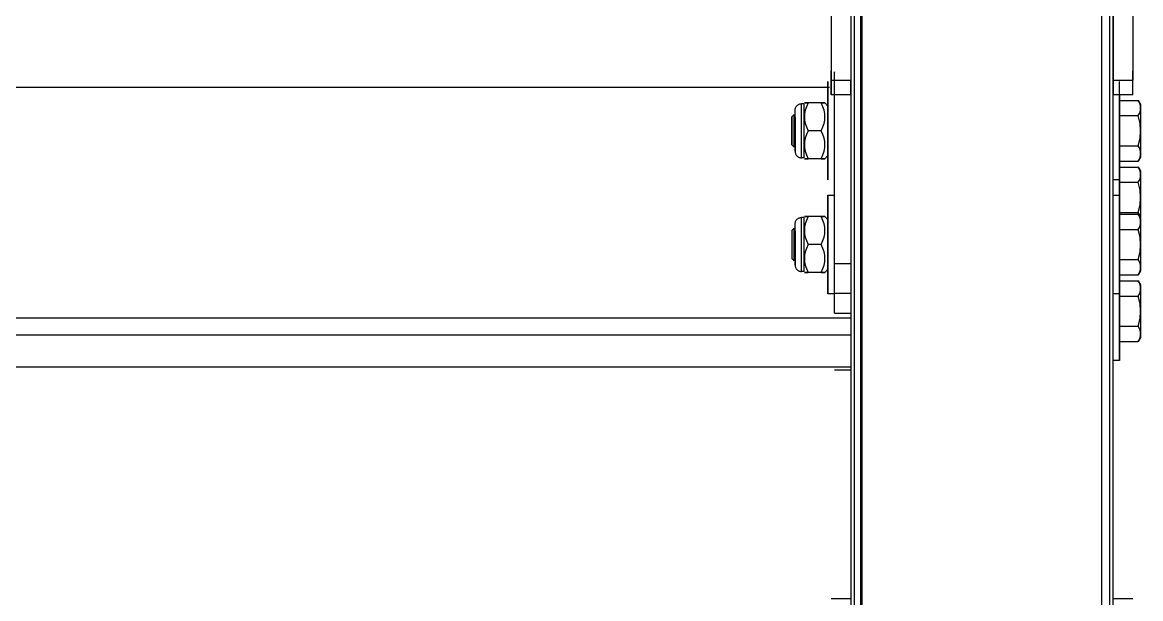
# Model space of a CAD drawing. Header units: millimetres. Extents: x 3109 to 13995, y 24552 to 39949.
# Drawn here: x 12884.9 to 13226, y 35440.7 to 35616.3 of the extents above; entities that cross this region are included whole.
import ezdxf

# ---------------------------------------------------------------- set-up
doc = ezdxf.new("R2010")
doc.units = ezdxf.units.MM
doc.header["$LTSCALE"] = 3
doc.layers.add('DomyÅ›lny', color=7, linetype='Continuous')

msp = doc.modelspace()

# ---------------------------------------------------------------- linework, layer by layer
at = {"layer": 'DomyÅ›lny'}
for p, q in [((13131.57, 35768.75), (13131.57, 35598.69)), ((13137.57, 35768.75), (13137.57, 35598.69)), ((13217.57, 35768.75), (13217.57, 35598.69)), ((13223.57, 35768.75), (13223.57, 35598.69)), ((13141.07, 33353.53), (13141.07, 35693.12)), ((13214.07, 35693.12), (13214.07, 33353.53)), ((13137.57, 35692.61), (13137.57, 33353.53)), ((13138.59, 35692.97), (13138.59, 33353.53)), ((13140.57, 35692.61), (13140.57, 33353.53)), ((13216.54, 33353.53), (13216.54, 35692.97)), ((13217.57, 33353.53), (13217.57, 35692.61)), ((13131.57, 35594.24), (13131.57, 35601.56)), ((13223.57, 35594.24), (13223.57, 35601.56)), ((13131.57, 35598.69), (13137.57, 35598.69)), ((13217.57, 35598.69), (13223.57, 35598.69)), ((13131.06, 35596.53), (12132.31, 35596.53)), ((13137.57, 35594.21), (13131.57, 35594.21)), ((13132.57, 35542.87), (13132.57, 35594.36)), ((13223.57, 35594.21), (13217.57, 35594.21)), ((13123.21, 35591.55), (13122.57, 35591.55)), ((13128.57, 35591.8), (13124.57, 35591.8)), ((13129.7, 35591.8), (13130.57, 35590.8)), ((13219.57, 35592.54), (13225.25, 35592.54)), ((13225.25, 35592.54), (13225.97, 35591.3)), ((13119.57, 35587.55), (13120.32, 35588.3)), ((13219.57, 35587.92), (13225.25, 35587.92)), ((13128.57, 35583.3), (13124.57, 35583.3)), ((13120.32, 35578.3), (13119.57, 35579.05)), ((13219.57, 35578.68), (13225.25, 35578.68)), ((13123.21, 35575.05), (13122.57, 35575.05)), ((13128.57, 35574.8), (13124.57, 35574.8)), ((13130.57, 35575.8), (13129.7, 35574.8)), ((13219.57, 35574.06), (13225.25, 35574.06)), ((13225.97, 35575.3), (13225.25, 35574.06)), ((13219.57, 35572.22), (13225.25, 35572.22)), ((13225.25, 35572.22), (13225.97, 35570.98)), ((13219.57, 35568.3), (13217.57, 35568.3)), ((13219.57, 35567.6), (13225.25, 35567.6)), ((13130.57, 35563.64), (13132.57, 35563.64)), ((13217.57, 35563.64), (13219.57, 35563.64)), ((13123.21, 35556.89), (13122.57, 35556.89)), ((13128.57, 35557.14), (13124.57, 35557.14)), ((13129.7, 35557.14), (13130.57, 35556.14)), ((13219.57, 35558.36), (13225.25, 35558.36)), ((13219.57, 35557.88), (13225.25, 35557.88)), ((13225.25, 35557.88), (13225.97, 35556.64)), ((13119.57, 35552.89), (13120.32, 35553.64)), ((13219.57, 35553.26), (13225.25, 35553.26)), ((13128.57, 35548.64), (13124.57, 35548.64)), ((13120.32, 35543.64), (13119.57, 35544.39)), ((13219.57, 35544.02), (13225.25, 35544.02)), ((13123.21, 35540.39), (13122.57, 35540.39)), ((13128.57, 35540.14), (13124.57, 35540.14)), ((13130.57, 35541.14), (13129.7, 35540.14)), ((13132.57, 35542.87), (13137.57, 35542.87)), ((13225.97, 35540.64), (13225.25, 35539.4)), ((13219.57, 35539.4), (13225.25, 35539.4)), ((13219.57, 35537.56), (13225.25, 35537.56)), ((13225.25, 35537.56), (13225.97, 35536.32)), ((13132.57, 35533.64), (13130.57, 35533.64)), ((13132.57, 35527.71), (13132.57, 35533.83)), ((13132.57, 35533.83), (13137.57, 35533.83)), ((13219.57, 35533.64), (13217.57, 35533.64)), ((13219.57, 35532.94), (13225.25, 35532.94)), ((13137.57, 35526.22), (8798.57, 35526.22)), ((13132.57, 35527.71), (13137.57, 35527.71)), ((13219.57, 35523.7), (13225.25, 35523.7)), ((8798.57, 35521.14), (13137.57, 35521.14)), ((13225.97, 35520.32), (13225.25, 35519.08)), ((13219.57, 35519.08), (13225.25, 35519.08)), ((13219.57, 35513.32), (13217.57, 35513.32)), ((13137.57, 35511.26), (8798.57, 35511.26)), ((13132.57, 35510.45), (13137.57, 35510.45)), ((13137.57, 35510.37), (13132.57, 35510.37)), ((13131.57, 35440.71), (13137.57, 35440.71)), ((13217.57, 35440.71), (13223.57, 35440.71))]:
    msp.add_line(p, q, dxfattribs=at)
for points in [[(13132.57, 35594.36, 0), (13132.57, 35599.64, 0), (13132.57, 35601.02, 0), (13132.57, 35601.24, 0), (13132.57, 35601.25, 0), (13132.57, 35601.25, 0), (13132.57, 35601.25, 0), (13132.57, 35601.25, 0), (13132.57, 35601.25, 0), (13132.57, 35601.25, 0), (13132.57, 35601.25, 0), (13132.57, 35601.25, 0), (13132.57, 35601.25, 0), (13132.57, 35601.25, 0), (13132.57, 35601.25, 0), (13132.57, 35601.25, 0), (13132.57, 35601.25, 0), (13132.57, 35601.25, 0), (13132.57, 35601.25, 0), (13132.57, 35601.25, 0), (13132.57, 35601.25, 0), (13132.57, 35601.24, 0), (13132.57, 35601.23, 0), (13132.57, 35601.17, 0)], [(13131.57, 35598.69, 0), (13131.57, 35595.33, 0), (13131.57, 35594.4, 0), (13131.57, 35594.23, 0), (13131.57, 35594.21, 0), (13131.57, 35594.21, 0), (13131.57, 35594.21, 0), (13131.57, 35594.21, 0), (13131.57, 35594.21, 0), (13131.57, 35594.21, 0), (13131.57, 35594.21, 0), (13131.57, 35594.21, 0), (13131.57, 35594.21, 0), (13131.57, 35594.21, 0), (13131.57, 35594.21, 0), (13131.57, 35594.21, 0), (13131.57, 35594.21, 0), (13131.57, 35594.21, 0), (13131.57, 35594.21, 0), (13131.57, 35594.21, 0), (13131.57, 35594.21, 0), (13131.57, 35594.21, 0), (13131.57, 35594.21, 0), (13131.57, 35594.21, 0), (13131.57, 35594.22, 0), (13131.57, 35594.24, 0)], [(13137.57, 35594.24, 0), (13137.57, 35594.21, 0), (13137.57, 35594.21, 0), (13137.57, 35594.21, 0), (13137.57, 35594.21, 0), (13137.57, 35594.21, 0), (13137.57, 35594.21, 0), (13137.57, 35594.21, 0), (13137.57, 35594.21, 0), (13137.57, 35594.21, 0), (13137.57, 35594.21, 0), (13137.57, 35594.21, 0), (13137.57, 35594.21, 0), (13137.57, 35594.21, 0), (13137.57, 35594.21, 0), (13137.57, 35594.21, 0), (13137.57, 35594.21, 0), (13137.57, 35594.21, 0), (13137.57, 35594.22, 0), (13137.57, 35594.25, 0), (13137.57, 35594.37, 0), (13137.57, 35594.86, 0), (13137.57, 35598.69, 0)], [(13217.57, 35598.69, 0), (13217.57, 35595.33, 0), (13217.57, 35594.4, 0), (13217.57, 35594.23, 0), (13217.57, 35594.21, 0), (13217.57, 35594.21, 0), (13217.57, 35594.21, 0), (13217.57, 35594.21, 0), (13217.57, 35594.21, 0), (13217.57, 35594.21, 0), (13217.57, 35594.21, 0), (13217.57, 35594.21, 0), (13217.57, 35594.21, 0), (13217.57, 35594.21, 0), (13217.57, 35594.21, 0), (13217.57, 35594.21, 0), (13217.57, 35594.21, 0), (13217.57, 35594.21, 0), (13217.57, 35594.21, 0), (13217.57, 35594.21, 0), (13217.57, 35594.21, 0), (13217.57, 35594.21, 0), (13217.57, 35594.21, 0), (13217.57, 35594.21, 0), (13217.57, 35594.22, 0), (13217.57, 35594.24, 0)], [(13219.57, 35583.3, 0), (13219.57, 35598.3, 0)], [(13223.57, 35594.24, 0), (13223.57, 35594.21, 0), (13223.57, 35594.21, 0), (13223.57, 35594.21, 0), (13223.57, 35594.21, 0), (13223.57, 35594.21, 0), (13223.57, 35594.21, 0), (13223.57, 35594.21, 0), (13223.57, 35594.21, 0), (13223.57, 35594.21, 0), (13223.57, 35594.21, 0), (13223.57, 35594.21, 0), (13223.57, 35594.21, 0), (13223.57, 35594.21, 0), (13223.57, 35594.21, 0), (13223.57, 35594.21, 0), (13223.57, 35594.21, 0), (13223.57, 35594.21, 0), (13223.57, 35594.22, 0), (13223.57, 35594.25, 0), (13223.57, 35594.37, 0), (13223.57, 35594.86, 0), (13223.57, 35598.69, 0)], [(13219.57, 35594.4, 0), (13219.57, 35583.3, 0)], [(13120.57, 35589.55, 0), (13120.58, 35589.75, 0), (13120.61, 35589.95, 0), (13120.66, 35590.15, 0), (13120.73, 35590.33, 0), (13120.82, 35590.52, 0), (13120.92, 35590.69, 0), (13121.04, 35590.85, 0), (13121.18, 35590.99, 0), (13121.33, 35591.12, 0), (13121.49, 35591.23, 0), (13121.65, 35591.33, 0), (13121.83, 35591.41, 0), (13122.01, 35591.47, 0), (13122.19, 35591.51, 0), (13122.38, 35591.54, 0), (13122.57, 35591.55, 0)], [(13122.57, 35575.05, 0), (13122.57, 35575.05, 0), (13122.57, 35575.05, 0), (13122.57, 35575.05, 0), (13122.57, 35575.05, 0), (13122.57, 35575.05, 0), (13122.57, 35575.05, 0), (13122.57, 35575.05, 0), (13122.57, 35575.05, 0), (13122.57, 35575.05, 0), (13122.57, 35575.05, 0), (13122.57, 35575.05, 0), (13122.57, 35575.06, 0), (13122.57, 35575.11, 0), (13122.57, 35575.29, 0), (13122.57, 35576.07, 0), (13122.57, 35591.55, 0)], [(13123.21, 35591.55, 0), (13123.21, 35591.55, 0), (13123.21, 35591.55, 0), (13123.21, 35591.55, 0), (13123.21, 35591.55, 0), (13123.21, 35591.55, 0), (13123.21, 35591.55, 0), (13123.21, 35591.55, 0), (13123.21, 35591.55, 0), (13123.21, 35591.55, 0), (13123.21, 35591.55, 0), (13123.21, 35591.55, 0), (13123.21, 35591.55, 0), (13123.21, 35591.53, 0), (13123.21, 35591.49, 0), (13123.21, 35591.31, 0), (13123.21, 35590.53, 0), (13123.21, 35583.3, 0)], [(13124.57, 35591.8, 0), (13124.05, 35590.63, 0), (13123.7, 35589.56, 0), (13123.5, 35588.54, 0), (13123.43, 35587.55, 0), (13123.5, 35586.56, 0), (13123.7, 35585.54, 0), (13124.05, 35584.47, 0), (13124.57, 35583.3, 0)], [(13128.57, 35583.3, 0), (13129.08, 35584.47, 0), (13129.43, 35585.54, 0), (13129.64, 35586.56, 0), (13129.7, 35587.55, 0), (13129.64, 35588.54, 0), (13129.43, 35589.56, 0), (13129.08, 35590.63, 0), (13128.57, 35591.8, 0)], [(13225.97, 35590.23, 0), (13225.92, 35590.78, 0), (13225.79, 35591.34, 0), (13225.57, 35591.92, 0), (13225.25, 35592.54, 0)], [(13225.97, 35591.3, 0), (13225.97, 35591.3, 0), (13225.97, 35591.3, 0), (13225.97, 35591.3, 0), (13225.97, 35591.3, 0), (13225.97, 35591.3, 0), (13225.97, 35591.3, 0), (13225.97, 35591.3, 0), (13225.97, 35591.3, 0), (13225.97, 35591.3, 0), (13225.97, 35591.3, 0), (13225.97, 35591.3, 0), (13225.97, 35591.3, 0), (13225.97, 35591.28, 0), (13225.97, 35591.2, 0), (13225.97, 35590.88, 0), (13225.97, 35590.23, 0)], [(13119.57, 35587.55, 0), (13119.57, 35587.55, 0), (13119.57, 35587.55, 0), (13119.57, 35587.55, 0), (13119.57, 35587.55, 0), (13119.57, 35587.55, 0), (13119.57, 35587.55, 0), (13119.57, 35587.55, 0), (13119.57, 35587.55, 0), (13119.57, 35587.55, 0), (13119.57, 35587.55, 0), (13119.57, 35587.55, 0), (13119.57, 35587.54, 0), (13119.57, 35587.52, 0), (13119.57, 35587.42, 0), (13119.57, 35587.02, 0), (13119.57, 35579.05, 0)], [(13119.57, 35579.05, 0), (13119.57, 35579.05, 0), (13119.57, 35579.05, 0), (13119.57, 35579.05, 0), (13119.57, 35579.05, 0), (13119.57, 35579.05, 0), (13119.57, 35579.05, 0), (13119.57, 35579.05, 0), (13119.57, 35579.05, 0), (13119.57, 35579.05, 0), (13119.57, 35579.05, 0), (13119.57, 35579.06, 0), (13119.57, 35579.08, 0), (13119.57, 35579.17, 0), (13119.57, 35579.57, 0), (13119.57, 35587.55, 0)], [(13120.32, 35578.3, 0), (13120.32, 35578.3, 0), (13120.32, 35578.3, 0), (13120.32, 35578.3, 0), (13120.32, 35578.3, 0), (13120.32, 35578.3, 0), (13120.32, 35578.3, 0), (13120.32, 35578.3, 0), (13120.32, 35578.3, 0), (13120.32, 35578.3, 0), (13120.32, 35578.3, 0), (13120.32, 35578.3, 0), (13120.32, 35578.31, 0), (13120.32, 35578.33, 0), (13120.32, 35578.44, 0), (13120.32, 35578.91, 0), (13120.32, 35588.3, 0)], [(13120.57, 35583.3, 0), (13120.57, 35577.49, 0), (13120.57, 35577.07, 0), (13120.57, 35577.05, 0), (13120.57, 35577.05, 0), (13120.57, 35577.05, 0), (13120.57, 35577.05, 0), (13120.57, 35577.05, 0), (13120.57, 35577.05, 0), (13120.57, 35577.05, 0), (13120.57, 35577.05, 0), (13120.57, 35577.05, 0), (13120.57, 35577.05, 0), (13120.57, 35577.05, 0), (13120.57, 35577.05, 0), (13120.57, 35577.05, 0), (13120.57, 35577.05, 0), (13120.57, 35577.05, 0), (13120.57, 35577.05, 0), (13120.57, 35577.05, 0), (13120.57, 35577.07, 0), (13120.57, 35577.15, 0), (13120.57, 35577.47, 0), (13120.57, 35580.88, 0), (13120.57, 35589.55, 0)], [(13120.57, 35587.49, 0), (13120.57, 35587.49, 0), (13120.57, 35587.49, 0), (13120.57, 35587.49, 0), (13120.57, 35587.49, 0), (13120.57, 35587.49, 0), (13120.57, 35587.49, 0), (13120.57, 35587.49, 0), (13120.57, 35587.49, 0), (13120.57, 35587.49, 0), (13120.57, 35587.49, 0), (13120.57, 35587.49, 0), (13120.57, 35587.48, 0), (13120.57, 35587.48, 0), (13120.57, 35587.46, 0), (13120.57, 35587.36, 0), (13120.57, 35586.97, 0), (13120.57, 35583.3, 0)], [(13225.25, 35587.92, 0), (13225.57, 35588.53, 0), (13225.79, 35589.11, 0), (13225.92, 35589.67, 0), (13225.97, 35590.23, 0)], [(13225.97, 35583.3, 0), (13225.79, 35585.53, 0), (13225.25, 35587.92, 0)], [(13225.97, 35590.23, 0), (13225.97, 35583.3, 0)], [(13123.21, 35583.3, 0), (13123.21, 35575.05, 0)], [(13124.57, 35583.3, 0), (13124.05, 35582.13, 0), (13123.7, 35581.06, 0), (13123.5, 35580.04, 0), (13123.43, 35579.05, 0), (13123.5, 35578.06, 0), (13123.7, 35577.04, 0), (13124.05, 35575.97, 0), (13124.57, 35574.8, 0)], [(13128.57, 35574.8, 0), (13129.08, 35575.97, 0), (13129.43, 35577.04, 0), (13129.64, 35578.06, 0), (13129.7, 35579.05, 0), (13129.64, 35580.04, 0), (13129.43, 35581.06, 0), (13129.08, 35582.13, 0), (13128.57, 35583.3, 0)], [(13225.25, 35578.68, 0), (13225.79, 35581.07, 0), (13225.97, 35583.3, 0)], [(13225.97, 35583.3, 0), (13225.97, 35576.37, 0)], [(13219.57, 35571.81, 0), (13219.57, 35577.98, 0)], [(13219.57, 35577.98, 0), (13219.57, 35577.98, 0), (13219.57, 35577.98, 0), (13219.57, 35577.98, 0), (13219.57, 35577.98, 0), (13219.57, 35577.98, 0), (13219.57, 35577.98, 0), (13219.57, 35577.98, 0), (13219.57, 35577.98, 0), (13219.57, 35577.98, 0), (13219.57, 35577.98, 0), (13219.57, 35577.97, 0), (13219.57, 35577.95, 0), (13219.57, 35577.87, 0), (13219.57, 35577.54, 0), (13219.57, 35576.13, 0), (13219.57, 35562.98, 0)], [(13225.97, 35576.37, 0), (13225.92, 35576.92, 0), (13225.79, 35577.48, 0), (13225.57, 35578.06, 0), (13225.25, 35578.68, 0)], [(13120.57, 35577.05, 0), (13120.58, 35576.85, 0), (13120.61, 35576.65, 0), (13120.66, 35576.45, 0), (13120.73, 35576.26, 0), (13120.82, 35576.08, 0), (13120.92, 35575.91, 0), (13121.04, 35575.75, 0), (13121.18, 35575.61, 0), (13121.33, 35575.48, 0), (13121.49, 35575.36, 0), (13121.65, 35575.27, 0), (13121.83, 35575.19, 0), (13122.01, 35575.13, 0), (13122.19, 35575.08, 0), (13122.38, 35575.06, 0), (13122.57, 35575.05, 0)], [(13225.25, 35574.06, 0), (13225.57, 35574.68, 0), (13225.79, 35575.26, 0), (13225.92, 35575.82, 0), (13225.97, 35576.37, 0)], [(13225.25, 35572.22, 0), (13225.57, 35571.6, 0), (13225.79, 35571.02, 0), (13225.92, 35570.46, 0), (13225.97, 35569.91, 0)], [(13225.97, 35569.91, 0), (13225.92, 35570.46, 0), (13225.79, 35571.02, 0), (13225.57, 35571.6, 0), (13225.25, 35572.22, 0)], [(13225.97, 35570.98, 0), (13225.97, 35570.98, 0), (13225.97, 35570.98, 0), (13225.97, 35570.98, 0), (13225.97, 35570.98, 0), (13225.97, 35570.98, 0), (13225.97, 35570.98, 0), (13225.97, 35570.98, 0), (13225.97, 35570.98, 0), (13225.97, 35570.98, 0), (13225.97, 35570.98, 0), (13225.97, 35570.98, 0), (13225.97, 35570.98, 0), (13225.97, 35570.96, 0), (13225.97, 35570.89, 0), (13225.97, 35570.56, 0), (13225.97, 35569.91, 0)], [(13219.57, 35562.98, 0), (13219.57, 35568.73, 0)], [(13225.25, 35567.6, 0), (13225.57, 35568.21, 0), (13225.79, 35568.79, 0), (13225.92, 35569.35, 0), (13225.97, 35569.91, 0)], [(13225.97, 35562.98, 0), (13225.79, 35565.21, 0), (13225.25, 35567.6, 0)], [(13225.97, 35569.91, 0), (13225.97, 35562.98, 0)], [(13225.25, 35558.36, 0), (13225.79, 35560.75, 0), (13225.97, 35562.98, 0)], [(13225.97, 35562.98, 0), (13225.97, 35556.05, 0)], [(13120.57, 35554.89, 0), (13120.58, 35555.09, 0), (13120.61, 35555.29, 0), (13120.66, 35555.49, 0), (13120.73, 35555.67, 0), (13120.82, 35555.86, 0), (13120.92, 35556.03, 0), (13121.04, 35556.19, 0), (13121.18, 35556.33, 0), (13121.33, 35556.46, 0), (13121.49, 35556.57, 0), (13121.65, 35556.67, 0), (13121.83, 35556.75, 0), (13122.01, 35556.81, 0), (13122.19, 35556.85, 0), (13122.38, 35556.88, 0), (13122.57, 35556.89, 0)], [(13122.57, 35540.39, 0), (13122.57, 35540.39, 0), (13122.57, 35540.39, 0), (13122.57, 35540.39, 0), (13122.57, 35540.39, 0), (13122.57, 35540.39, 0), (13122.57, 35540.39, 0), (13122.57, 35540.39, 0), (13122.57, 35540.39, 0), (13122.57, 35540.39, 0), (13122.57, 35540.39, 0), (13122.57, 35540.39, 0), (13122.57, 35540.4, 0), (13122.57, 35540.45, 0), (13122.57, 35540.63, 0), (13122.57, 35541.41, 0), (13122.57, 35556.89, 0)], [(13123.21, 35556.89, 0), (13123.21, 35556.89, 0), (13123.21, 35556.89, 0), (13123.21, 35556.89, 0), (13123.21, 35556.89, 0), (13123.21, 35556.89, 0), (13123.21, 35556.89, 0), (13123.21, 35556.89, 0), (13123.21, 35556.89, 0), (13123.21, 35556.89, 0), (13123.21, 35556.89, 0), (13123.21, 35556.89, 0), (13123.21, 35556.89, 0), (13123.21, 35556.87, 0), (13123.21, 35556.83, 0), (13123.21, 35556.65, 0), (13123.21, 35555.87, 0), (13123.21, 35548.64, 0)], [(13124.57, 35557.14, 0), (13124.05, 35555.97, 0), (13123.7, 35554.9, 0), (13123.5, 35553.88, 0), (13123.43, 35552.89, 0), (13123.5, 35551.9, 0), (13123.7, 35550.88, 0), (13124.05, 35549.81, 0), (13124.57, 35548.64, 0)], [(13128.57, 35548.64, 0), (13129.08, 35549.81, 0), (13129.43, 35550.88, 0), (13129.64, 35551.9, 0), (13129.7, 35552.89, 0), (13129.64, 35553.88, 0), (13129.43, 35554.9, 0), (13129.08, 35555.97, 0), (13128.57, 35557.14, 0)], [(13225.97, 35556.05, 0), (13225.92, 35556.61, 0), (13225.79, 35557.16, 0), (13225.57, 35557.74, 0), (13225.25, 35558.36, 0)], [(13225.97, 35555.57, 0), (13225.92, 35556.12, 0), (13225.79, 35556.68, 0), (13225.57, 35557.26, 0), (13225.25, 35557.88, 0)], [(13120.32, 35543.64, 0), (13120.32, 35543.64, 0), (13120.32, 35543.64, 0), (13120.32, 35543.64, 0), (13120.32, 35543.64, 0), (13120.32, 35543.64, 0), (13120.32, 35543.64, 0), (13120.32, 35543.64, 0), (13120.32, 35543.64, 0), (13120.32, 35543.64, 0), (13120.32, 35543.64, 0), (13120.32, 35543.64, 0), (13120.32, 35543.65, 0), (13120.32, 35543.67, 0), (13120.32, 35543.79, 0), (13120.32, 35544.26, 0), (13120.32, 35553.64, 0)], [(13120.57, 35548.64, 0), (13120.57, 35542.83, 0), (13120.57, 35542.41, 0), (13120.57, 35542.39, 0), (13120.57, 35542.39, 0), (13120.57, 35542.39, 0), (13120.57, 35542.39, 0), (13120.57, 35542.39, 0), (13120.57, 35542.39, 0), (13120.57, 35542.39, 0), (13120.57, 35542.39, 0), (13120.57, 35542.39, 0), (13120.57, 35542.39, 0), (13120.57, 35542.39, 0), (13120.57, 35542.39, 0), (13120.57, 35542.39, 0), (13120.57, 35542.39, 0), (13120.57, 35542.39, 0), (13120.57, 35542.39, 0), (13120.57, 35542.4, 0), (13120.57, 35542.41, 0), (13120.57, 35542.49, 0), (13120.57, 35542.81, 0), (13120.57, 35546.22, 0), (13120.57, 35554.89, 0)], [(13225.25, 35553.26, 0), (13225.57, 35553.87, 0), (13225.79, 35554.45, 0), (13225.92, 35555.01, 0), (13225.97, 35555.57, 0)], [(13225.97, 35556.64, 0), (13225.97, 35556.64, 0), (13225.97, 35556.64, 0), (13225.97, 35556.64, 0), (13225.97, 35556.64, 0), (13225.97, 35556.64, 0), (13225.97, 35556.64, 0), (13225.97, 35556.64, 0), (13225.97, 35556.64, 0), (13225.97, 35556.64, 0), (13225.97, 35556.64, 0), (13225.97, 35556.64, 0), (13225.97, 35556.64, 0), (13225.97, 35556.62, 0), (13225.97, 35556.55, 0), (13225.97, 35556.22, 0), (13225.97, 35555.57, 0)], [(13225.97, 35555.57, 0), (13225.97, 35548.64, 0)], [(13119.57, 35552.89, 0), (13119.57, 35552.89, 0), (13119.57, 35552.89, 0), (13119.57, 35552.89, 0), (13119.57, 35552.89, 0), (13119.57, 35552.89, 0), (13119.57, 35552.89, 0), (13119.57, 35552.89, 0), (13119.57, 35552.89, 0), (13119.57, 35552.89, 0), (13119.57, 35552.89, 0), (13119.57, 35552.88, 0), (13119.57, 35552.86, 0), (13119.57, 35552.77, 0), (13119.57, 35552.37, 0), (13119.57, 35544.39, 0)], [(13120.57, 35552.83, 0), (13120.57, 35552.83, 0), (13120.57, 35552.83, 0), (13120.57, 35552.83, 0), (13120.57, 35552.83, 0), (13120.57, 35552.83, 0), (13120.57, 35552.83, 0), (13120.57, 35552.83, 0), (13120.57, 35552.83, 0), (13120.57, 35552.83, 0), (13120.57, 35552.83, 0), (13120.57, 35552.83, 0), (13120.57, 35552.82, 0), (13120.57, 35552.8, 0), (13120.57, 35552.7, 0), (13120.57, 35552.31, 0), (13120.57, 35548.64, 0)], [(13225.97, 35548.64, 0), (13225.79, 35550.87, 0), (13225.25, 35553.26, 0)], [(13123.21, 35548.64, 0), (13123.21, 35540.39, 0)], [(13124.57, 35548.64, 0), (13124.05, 35547.47, 0), (13123.7, 35546.4, 0), (13123.5, 35545.38, 0), (13123.43, 35544.39, 0), (13123.5, 35543.4, 0), (13123.7, 35542.38, 0), (13124.05, 35541.31, 0), (13124.57, 35540.14, 0)], [(13128.57, 35540.14, 0), (13129.08, 35541.31, 0), (13129.43, 35542.38, 0), (13129.64, 35543.4, 0), (13129.7, 35544.39, 0), (13129.64, 35545.38, 0), (13129.43, 35546.4, 0), (13129.08, 35547.47, 0), (13128.57, 35548.64, 0)], [(13225.25, 35544.02, 0), (13225.79, 35546.41, 0), (13225.97, 35548.64, 0)], [(13225.97, 35548.64, 0), (13225.97, 35541.71, 0)], [(13219.57, 35536.91, 0), (13219.57, 35543.32, 0)], [(13225.97, 35541.71, 0), (13225.92, 35542.27, 0), (13225.79, 35542.82, 0), (13225.57, 35543.4, 0), (13225.25, 35544.02, 0)], [(13120.57, 35542.39, 0), (13120.58, 35542.19, 0), (13120.61, 35541.99, 0), (13120.66, 35541.79, 0), (13120.73, 35541.6, 0), (13120.82, 35541.42, 0), (13120.92, 35541.25, 0), (13121.04, 35541.09, 0), (13121.18, 35540.95, 0), (13121.33, 35540.82, 0), (13121.49, 35540.7, 0), (13121.65, 35540.61, 0), (13121.83, 35540.53, 0), (13122.01, 35540.47, 0), (13122.19, 35540.42, 0), (13122.38, 35540.4, 0), (13122.57, 35540.39, 0)], [(13132.57, 35533.83, 0), (13132.57, 35534.17, 0), (13132.57, 35535.73, 0), (13132.57, 35542.87, 0)], [(13219.57, 35539.99, 0), (13219.57, 35528.32, 0)], [(13225.25, 35539.4, 0), (13225.57, 35540.02, 0), (13225.79, 35540.6, 0), (13225.92, 35541.16, 0), (13225.97, 35541.71, 0)], [(13225.97, 35535.25, 0), (13225.92, 35535.8, 0), (13225.79, 35536.36, 0), (13225.57, 35536.94, 0), (13225.25, 35537.56, 0)], [(13225.97, 35536.32, 0), (13225.97, 35536.32, 0), (13225.97, 35536.32, 0), (13225.97, 35536.32, 0), (13225.97, 35536.32, 0), (13225.97, 35536.32, 0), (13225.97, 35536.32, 0), (13225.97, 35536.32, 0), (13225.97, 35536.32, 0), (13225.97, 35536.32, 0), (13225.97, 35536.32, 0), (13225.97, 35536.32, 0), (13225.97, 35536.32, 0), (13225.97, 35536.3, 0), (13225.97, 35536.23, 0), (13225.97, 35535.9, 0), (13225.97, 35535.25, 0)], [(13219.57, 35528.32, 0), (13219.57, 35533.83, 0)], [(13225.25, 35532.94, 0), (13225.57, 35533.56, 0), (13225.79, 35534.13, 0), (13225.92, 35534.69, 0), (13225.97, 35535.25, 0)], [(13225.97, 35528.32, 0), (13225.79, 35530.55, 0), (13225.25, 35532.94, 0)], [(13225.97, 35535.25, 0), (13225.97, 35528.32, 0)], [(13225.25, 35523.7, 0), (13225.79, 35526.09, 0), (13225.97, 35528.32, 0)], [(13225.97, 35528.32, 0), (13225.97, 35521.39, 0)], [(13225.97, 35521.39, 0), (13225.92, 35521.95, 0), (13225.79, 35522.5, 0), (13225.57, 35523.08, 0), (13225.25, 35523.7, 0)], [(13225.25, 35519.08, 0), (13225.57, 35519.7, 0), (13225.79, 35520.28, 0), (13225.92, 35520.84, 0), (13225.97, 35521.39, 0)]]:
    msp.add_polyline3d(points, dxfattribs=at)
for points in [[(13130.57, 35583.3, 0), (13130.57, 35598.3, 0)], [(13124.57, 35591.8, 0), (13123.7, 35591.8, 0), (13123.5, 35591.8, 0), (13123.45, 35591.8, 0), (13123.43, 35591.8, 0), (13123.43, 35591.8, 0), (13123.43, 35591.8, 0), (13123.43, 35591.8, 0), (13123.43, 35591.8, 0), (13123.43, 35591.8, 0), (13123.43, 35591.8, 0), (13123.43, 35591.8, 0), (13123.43, 35591.8, 0), (13123.43, 35591.8, 0), (13123.43, 35591.8, 0), (13123.43, 35591.8, 0), (13123.43, 35591.8, 0), (13123.43, 35591.8, 0), (13123.43, 35591.8, 0), (13123.43, 35591.8, 0), (13123.43, 35591.8, 0), (13123.43, 35591.8, 0), (13123.43, 35591.8, 0), (13123.43, 35591.8, 0), (13123.43, 35591.8, 0), (13123.43, 35591.8, 0), (13123.43, 35591.8, 0), (13123.43, 35591.8, 0), (13123.43, 35591.8, 0), (13123.44, 35591.8, 0), (13123.46, 35591.8, 0), (13123.54, 35591.8, 0), (13123.9, 35591.8, 0)], [(13128.57, 35591.8, 0), (13129.43, 35591.8, 0), (13129.64, 35591.8, 0), (13129.69, 35591.8, 0), (13129.7, 35591.8, 0), (13129.7, 35591.8, 0), (13129.7, 35591.8, 0), (13129.7, 35591.8, 0), (13129.7, 35591.8, 0), (13129.7, 35591.8, 0), (13129.7, 35591.8, 0), (13129.7, 35591.8, 0), (13129.7, 35591.8, 0), (13129.7, 35591.8, 0), (13129.7, 35591.8, 0), (13129.7, 35591.8, 0), (13129.7, 35591.8, 0), (13129.7, 35591.8, 0), (13129.7, 35591.8, 0), (13129.69, 35591.8, 0), (13129.64, 35591.8, 0), (13129.43, 35591.8, 0)], [(13120.57, 35583.3, 0), (13120.57, 35579.11, 0)], [(13130.57, 35583.3, 0), (13130.57, 35568.3, 0)], [(13219.57, 35583.3, 0), (13219.57, 35568.3, 0)], [(13124.57, 35574.8, 0), (13123.7, 35574.8, 0), (13123.5, 35574.8, 0), (13123.45, 35574.8, 0), (13123.43, 35574.8, 0), (13123.43, 35574.8, 0), (13123.43, 35574.8, 0), (13123.43, 35574.8, 0), (13123.43, 35574.8, 0), (13123.43, 35574.8, 0), (13123.43, 35574.8, 0), (13123.43, 35574.8, 0), (13123.43, 35574.8, 0), (13123.43, 35574.8, 0), (13123.43, 35574.8, 0), (13123.43, 35574.8, 0), (13123.43, 35574.8, 0), (13123.43, 35574.8, 0), (13123.43, 35574.8, 0), (13123.43, 35574.8, 0), (13123.43, 35574.8, 0), (13123.43, 35574.8, 0), (13123.43, 35574.8, 0), (13123.43, 35574.8, 0), (13123.43, 35574.8, 0), (13123.43, 35574.8, 0), (13123.43, 35574.8, 0), (13123.43, 35574.8, 0), (13123.43, 35574.8, 0), (13123.44, 35574.8, 0), (13123.46, 35574.8, 0), (13123.54, 35574.8, 0), (13123.9, 35574.8, 0)], [(13128.57, 35574.8, 0), (13129.43, 35574.8, 0), (13129.64, 35574.8, 0), (13129.69, 35574.8, 0), (13129.7, 35574.8, 0), (13129.7, 35574.8, 0), (13129.7, 35574.8, 0), (13129.7, 35574.8, 0), (13129.7, 35574.8, 0), (13129.7, 35574.8, 0), (13129.7, 35574.8, 0), (13129.7, 35574.8, 0), (13129.7, 35574.8, 0), (13129.7, 35574.8, 0), (13129.7, 35574.8, 0), (13129.7, 35574.8, 0), (13129.7, 35574.8, 0), (13129.7, 35574.8, 0), (13129.7, 35574.8, 0), (13129.69, 35574.8, 0), (13129.64, 35574.8, 0), (13129.43, 35574.8, 0)], [(13225.97, 35576.37, 0), (13225.97, 35575.3, 0)], [(13130.57, 35548.64, 0), (13130.57, 35563.64, 0)], [(13219.57, 35548.64, 0), (13219.57, 35563.64, 0)], [(13124.57, 35557.14, 0), (13123.7, 35557.14, 0), (13123.5, 35557.14, 0), (13123.45, 35557.14, 0), (13123.43, 35557.14, 0), (13123.43, 35557.14, 0), (13123.43, 35557.14, 0), (13123.43, 35557.14, 0), (13123.43, 35557.14, 0), (13123.43, 35557.14, 0), (13123.43, 35557.14, 0), (13123.43, 35557.14, 0), (13123.43, 35557.14, 0), (13123.43, 35557.14, 0), (13123.43, 35557.14, 0), (13123.43, 35557.14, 0), (13123.43, 35557.14, 0), (13123.43, 35557.14, 0), (13123.43, 35557.14, 0), (13123.43, 35557.14, 0), (13123.43, 35557.14, 0), (13123.43, 35557.14, 0), (13123.43, 35557.14, 0), (13123.43, 35557.14, 0), (13123.43, 35557.14, 0), (13123.43, 35557.14, 0), (13123.43, 35557.14, 0), (13123.43, 35557.14, 0), (13123.43, 35557.14, 0), (13123.44, 35557.14, 0), (13123.46, 35557.14, 0), (13123.54, 35557.14, 0), (13123.9, 35557.14, 0)], [(13128.57, 35557.14, 0), (13129.43, 35557.14, 0), (13129.64, 35557.14, 0), (13129.69, 35557.14, 0), (13129.7, 35557.14, 0), (13129.7, 35557.14, 0), (13129.7, 35557.14, 0), (13129.7, 35557.14, 0), (13129.7, 35557.14, 0), (13129.7, 35557.14, 0), (13129.7, 35557.14, 0), (13129.7, 35557.14, 0), (13129.7, 35557.14, 0), (13129.7, 35557.14, 0), (13129.7, 35557.14, 0), (13129.7, 35557.14, 0), (13129.7, 35557.14, 0), (13129.7, 35557.14, 0), (13129.7, 35557.14, 0), (13129.69, 35557.14, 0), (13129.64, 35557.14, 0), (13129.43, 35557.14, 0)], [(13120.57, 35548.64, 0), (13120.57, 35544.45, 0)], [(13130.57, 35548.64, 0), (13130.57, 35533.64, 0)], [(13219.57, 35548.64, 0), (13219.57, 35533.64, 0)], [(13124.57, 35540.14, 0), (13123.7, 35540.14, 0), (13123.5, 35540.14, 0), (13123.45, 35540.14, 0), (13123.43, 35540.14, 0), (13123.43, 35540.14, 0), (13123.43, 35540.14, 0), (13123.43, 35540.14, 0), (13123.43, 35540.14, 0), (13123.43, 35540.14, 0), (13123.43, 35540.14, 0), (13123.43, 35540.14, 0), (13123.43, 35540.14, 0), (13123.43, 35540.14, 0), (13123.43, 35540.14, 0), (13123.43, 35540.14, 0), (13123.43, 35540.14, 0), (13123.43, 35540.14, 0), (13123.43, 35540.14, 0), (13123.43, 35540.14, 0), (13123.43, 35540.14, 0), (13123.43, 35540.14, 0), (13123.43, 35540.14, 0), (13123.43, 35540.14, 0), (13123.43, 35540.14, 0), (13123.43, 35540.14, 0), (13123.43, 35540.14, 0), (13123.43, 35540.14, 0), (13123.43, 35540.14, 0), (13123.44, 35540.14, 0), (13123.46, 35540.14, 0), (13123.54, 35540.14, 0), (13123.9, 35540.14, 0)], [(13128.57, 35540.14, 0), (13129.43, 35540.14, 0), (13129.64, 35540.14, 0), (13129.69, 35540.14, 0), (13129.7, 35540.14, 0), (13129.7, 35540.14, 0), (13129.7, 35540.14, 0), (13129.7, 35540.14, 0), (13129.7, 35540.14, 0), (13129.7, 35540.14, 0), (13129.7, 35540.14, 0), (13129.7, 35540.14, 0), (13129.7, 35540.14, 0), (13129.7, 35540.14, 0), (13129.7, 35540.14, 0), (13129.7, 35540.14, 0), (13129.7, 35540.14, 0), (13129.7, 35540.14, 0), (13129.7, 35540.14, 0), (13129.69, 35540.14, 0), (13129.64, 35540.14, 0), (13129.43, 35540.14, 0)], [(13225.97, 35541.71, 0), (13225.97, 35540.64, 0)], [(13219.57, 35528.32, 0), (13219.57, 35513.32, 0)], [(13225.97, 35521.39, 0), (13225.97, 35520.32, 0)]]:
    msp.add_polyline3d(points, close=True, dxfattribs=at)

doc.saveas('drawing.dxf')
